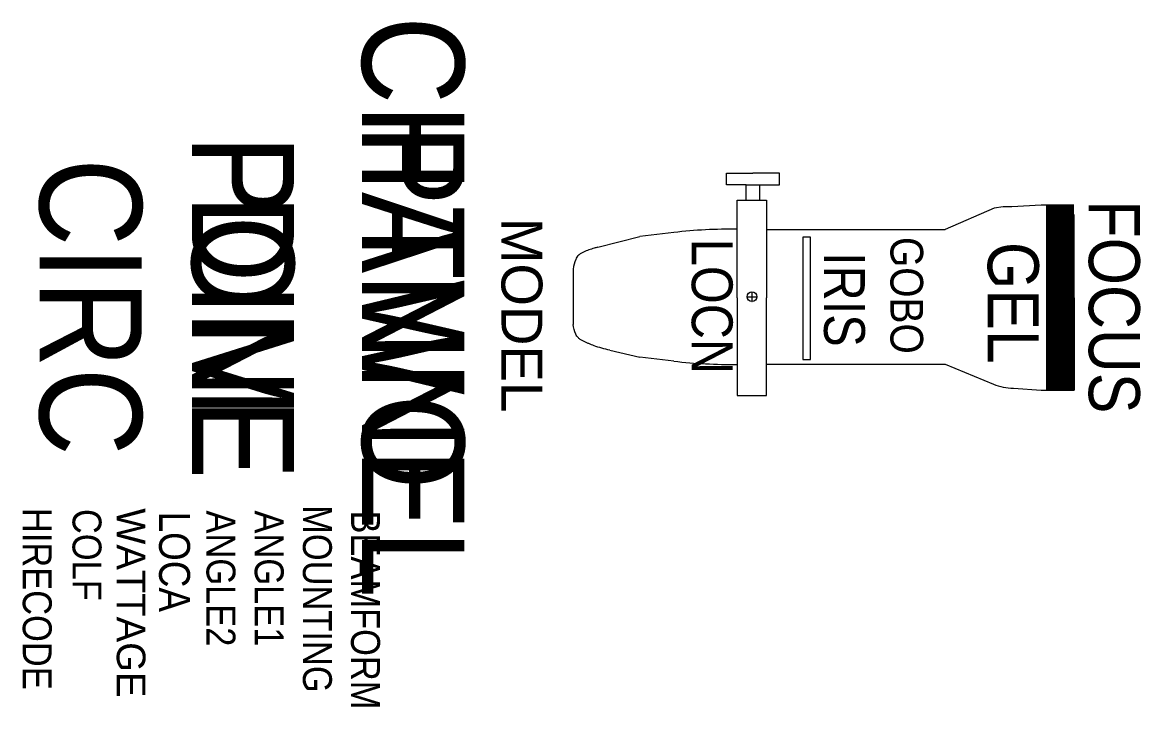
# Model space of a CAD drawing. Extents: x -1180 to -86, y -1003 to -334.
import ezdxf
from ezdxf.enums import TextEntityAlignment as Align

# ---------------------------------------------------------------- set-up
doc = ezdxf.new("R2010")
doc.units = 0
doc.header["$MEASUREMENT"] = 0
doc.layers.get('0').update_dxf_attribs({"linetype": 'CONTINUOUS'})
for name, color, linetype in [('CHANNEL', 3, 'CONTINUOUS'), ('CIRC', 6, 'CONTINUOUS'), ('DIMMER', 4, 'CONTINUOUS'), ('FOCUS', 2, 'CONTINUOUS'), ('GEL', 1, 'CONTINUOUS'), ('LANTERNS', 4, 'CONTINUOUS'), ('LOCATION', 7, 'CONTINUOUS'), ('MODEL', 6, 'CONTINUOUS'), ('PATCH', 5, 'CONTINUOUS'), ('PATCH2', 5, 'CONTINUOUS')]:
    doc.layers.add(name, color=color, linetype=linetype)

msp = doc.modelspace()

# ---------------------------------------------------------------- linework, layer by layer
for p, q in [((-491.4, -481.7), (-465.5, -481.7)), ((-491.4, -493.2), (-491.4, -481.7)), ((-439.6, -481.7), (-465.5, -481.7)), ((-439.6, -493.2), (-439.6, -481.7)), ((-472.2, -493.2), (-491.4, -493.2)), ((-472.6, -493.2), (-455, -493.2)), ((-472.2, -507.6), (-472.2, -493.2)), ((-458.7, -493.2), (-439.6, -493.2)), ((-458.7, -507.6), (-458.7, -493.2)), ((-480.8, -603.6), (-480.8, -508)), ((-480.8, -508), (-452.1, -508)), ((-452.1, -508), (-452.1, -603.6)), ((-183.3, -513.1), (-212.1, -514.5)), ((-151.4, -513.1), (-183.3, -513.1)), ((-229.5, -515.8), (-277.2, -536.7)), ((-220.5, -514.5), (-229.5, -515.8)), ((-212.1, -514.5), (-220.5, -514.5)), ((-151.3, -522.1), (-151.2, -684.8)), ((-617.2, -554.1), (-576.3, -543.5)), ((-542.8, -539.6), (-576.3, -543.5)), ((-452.1, -536.7), (-277.2, -536.7)), ((-416.8, -544.4), (-416.8, -663.9)), ((-409.1, -544.4), (-416.8, -544.4)), ((-409.1, -663.9), (-409.1, -544.4)), ((-641.5, -575.5), (-641.5, -629.6)), ((-480.8, -603.6), (-480.8, -699.2)), ((-452.1, -699.2), (-452.1, -603.6)), ((-605.7, -654.8), (-576.3, -661.6)), ((-542.8, -665.5), (-576.3, -661.6)), ((-416.8, -663.9), (-409.1, -663.9)), ((-452.1, -668.6), (-277.2, -668.6)), ((-277.2, -668.6), (-230.2, -688.1)), ((-151.2, -693.8), (-151.2, -684.8)), ((-151.2, -684.8), (-151.2, -693.8)), ((-480.8, -699.2), (-452.1, -699.2)), ((-210.6, -692), (-183.3, -693.8)), ((-183.3, -693.8), (-151.2, -693.8))]:
    msp.add_line(p, q)
at = {"linetype": 'CONTINUOUS'}
for p, q in [((-466.5, -597.7), (-466.5, -607.2)), ((-471.2, -602.5), (-461.7, -602.5))]:
    msp.add_line(p, q, dxfattribs=at)
at = {"const_width": 27.5}
msp.add_lwpolyline([(-165, -513.1), (-165, -693.8)], dxfattribs=at)
for points in [[(-617.2, -554.1, 0.011446), (-621, -555.1, 0.008639), (-623.6, -555.9, 0.009164), (-626.1, -556.7, 0.010577), (-628.7, -557.7, 0.011692), (-631.2, -558.9, 0.01397), (-633.8, -560.2, 0.073015), (-636.3, -562.1, 0.105267), (-638.9, -566, 0.051199), (-641.5, -575.5, 1.174528)], [(-605.7, -654.8, -0.033694), (-621, -650.4, -0.007324), (-623.6, -649.5, -0.006754), (-626.1, -648.4, -0.008581), (-628.7, -647.3, -0.008289), (-631.2, -646, -0.010487), (-633.8, -644.6, -0.06587), (-636.3, -642.7, -0.09136), (-638.9, -639.1, -0.084491), (-641.5, -629.6, -0.046987)]]:
    msp.add_lwpolyline(points, format="xyb")
msp.add_circle((-466.5, -602.5), 4.78)
for centre, radius, start, end in [((-488.5, -1007.9), 471.4, 89.0639, 96.6212), ((-466.4, -607.2), 0.1, 180, 270), ((-488.5, -197.3), 471.4, 263.3788, 270.9361), ((-210.6, -640.9), 51.1, 247.5, 270)]:
    msp.add_arc(centre, radius, start, end)
at = {"linetype": 'CONTINUOUS'}
msp.add_point((-466.5, -602.5), dxfattribs=at)

# ---------------------------------------------------------------- texts
at = {"layer": 'CHANNEL', "width": 0.89}
msp.add_attdef('CHANNEL', text='', height=100, rotation=270, dxfattribs=at).set_placement((-848, -612.5, 0), align=Align.CENTER)
at = {"layer": 'CIRC', "width": 0.89}
msp.add_attdef('CIRC', text='', height=100, rotation=270, dxfattribs=at).set_placement((-1163.6, -612.5, 0), align=Align.CENTER)
at = {"layer": 'DIMMER', "width": 0.89}
msp.add_attdef('DIM', text='', height=100, rotation=270, dxfattribs=at).set_placement((-1014.6, -611.6, 0), align=Align.CENTER)
at = {"layer": 'FOCUS', "color": 30, "width": 0.89}
msp.add_attdef('FOCUS', text='', height=50, rotation=270, dxfattribs=at).set_placement((-136.8, -612.5, 0), align=Align.CENTER)
at = {"layer": 'GEL', "width": 0.89}
for tag, height, p in [('GOBO', 32, (-330.9, -601.2, 0)), ('GEL', 50, (-235.7, -608.5, 0))]:
    msp.add_attdef(tag, text='', height=height, rotation=270, dxfattribs=at).set_placement(p, align=Align.CENTER)
at = {"layer": 'LANTERNS', "color": 30, "width": 0.89}
msp.add_attdef('IRIS', text='', height=40, rotation=270, dxfattribs=at).set_placement((-375.9, -605.1, 0), align=Align.MIDDLE)
at = {"layer": 'LANTERNS', "color": 0, "flags": 1}
msp.add_attdef('WATTAGE', (-1088.1, -809.4, 0), '575', height=28, rotation=270, dxfattribs=at)
at = {"layer": 'LANTERNS', "color": 0, "width": 0.89, "flags": 1}
for tag, p, s, height in [('MOUNTING', (-905.9, -806.4, 0), 'STANDARD HOOK CLAMP', 28.305), ('HIRECODE', (-1180.1, -809.1, 0), '', 28.3), ('COLF', (-1131.4, -810.1, 0), '1', 28.3), ('LOCA', (-1046.7, -812.7, 0), '', 30.3), ('ANGLE2', (-1000.3, -811.6, 0), '50', 28.3), ('ANGLE1', (-953.1, -811.6, 0), '50', 28.3), ('BEAMFORM', (-858.8, -811.6, 0), 'C', 28.3)]:
    msp.add_attdef(tag, p, s, height=height, rotation=270, dxfattribs=at)
at = {"layer": 'LOCATION', "width": 0.89}
msp.add_attdef('LOCN', text='', height=40, rotation=270, dxfattribs=at).set_placement((-525.4, -612), align=Align.CENTER)
at = {"layer": 'MODEL'}
msp.add_attdef('MODEL', text='S4 J50', height=40, rotation=270, dxfattribs=at).set_placement((-711.6, -620.5, 0), align=Align.CENTER)
at = {"layer": 'PATCH', "width": 0.89}
msp.add_attdef('PONE', text='', height=100, rotation=270, dxfattribs=at).set_placement((-1014.6, -612.5, 0), align=Align.CENTER)
at = {"layer": 'PATCH2', "width": 0.89}
msp.add_attdef('PTWO', text='', height=100, rotation=270, dxfattribs=at).set_placement((-848, -612.5, 0), align=Align.CENTER)

doc.saveas('drawing.dxf')
